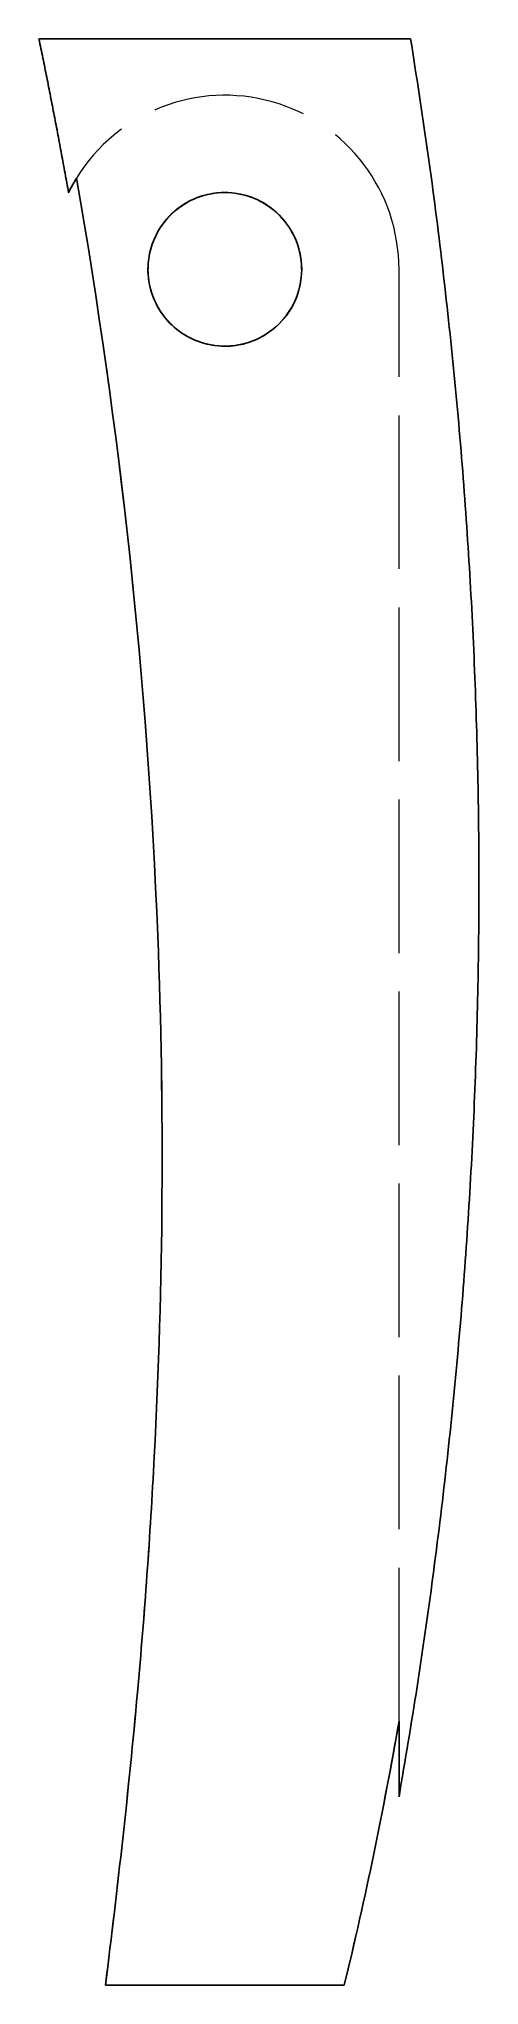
# Model space of a CAD drawing. Header units: millimetres. Extents: x -15 to 20, y -134 to 18.
import ezdxf

# ---------------------------------------------------------------- set-up
doc = ezdxf.new("R2010")
doc.units = ezdxf.units.MM
doc.linetypes.add('ACAD_ISO02W100', pattern=[15, 12, -3])
doc.layers.add('HIDDEN', color=7, linetype='ACAD_ISO02W100', lineweight=13)
doc.layers.add('VISIBLE', color=7, linetype='Continuous', lineweight=25)

msp = doc.modelspace()

# ---------------------------------------------------------------- linework, layer by layer
at = {"layer": 'HIDDEN'}
for p, q in [((13.6, -113.4), (13.6, 0)), ((13.6, -113.4), (13.6, 0)), ((9.32, -134), (-9.32, -134)), ((-9.32, -134), (9.32, -134))]:
    msp.add_line(p, q, dxfattribs=at)
msp.add_circle((0, 0), 6, dxfattribs=at)
msp.add_circle((0, 0), 6, dxfattribs=at)
msp.add_arc((0, 0), 13.6, 0, 148.3762, dxfattribs=at)
msp.add_arc((0, 0), 13.6, 0, 148.3762, dxfattribs=at)
for points, knots in [([(14.51, 18), (14.51, 18), (14.14, 18), (13.41, 18), (12.68, 18), (11.61, 18), (10.26, 18), (8.92, 18), (7.31, 18), (5.55, 18), (3.8, 18), (1.9, 18), (0, 18), (-1.9, 18), (-3.8, 18), (-5.55, 18), (-7.31, 18), (-8.92, 18), (-10.26, 18), (-11.61, 18), (-12.68, 18), (-13.41, 18), (-14.14, 18), (-14.51, 18), (-14.51, 18)], [0, 0, 0, 0, 0.0625, 0.0625, 0.0625, 0.125, 0.125, 0.125, 0.1875, 0.1875, 0.1875, 0.25, 0.25, 0.25, 0.3125, 0.3125, 0.3125, 0.375, 0.375, 0.375, 0.4375, 0.4375, 0.4375, 0.5, 0.5, 0.5, 0.5]), ([(-11.58, 7.13), (-8.18, -12.42), (-6.02, -32.19), (-5.24, -52.02), (-4.7, -65.59), (-4.8, -79.19), (-5.51, -92.75), (-5.83, -98.89), (-6.27, -105.01), (-6.82, -111.14), (-7.51, -118.77), (-8.37, -126.39), (-9.32, -134)], [0, 0, 0, 0, 0.420082, 0.420082, 0.420082, 0.707611, 0.707611, 0.707611, 0.837689, 0.837689, 0.837689, 1, 1, 1, 1]), ([(5.19, 3.01), (4.7, 3.85), (4.01, 4.57), (3.18, 5.09), (2.39, 5.58), (1.48, 5.89), (0.55, 5.97), (-0.49, 6.07), (-1.54, 5.89), (-2.45, 5.48), (-3.94, 4.81), (-5.07, 3.59), (-5.63, 2.08), (-5.85, 1.49), (-5.98, 0.84), (-6, 0.17), (-6.02, -0.49), (-5.92, -1.18), (-5.72, -1.81), (-5.51, -2.48), (-5.18, -3.1), (-4.78, -3.63), (-4.38, -4.16), (-3.9, -4.6), (-3.37, -4.97), (-2.34, -5.66), (-1.09, -6.05), (0.24, -6), (1.34, -5.95), (2.47, -5.59), (3.41, -4.94), (4.24, -4.37), (4.91, -3.59), (5.36, -2.69)], [0, 0, 0, 0, 0.088808, 0.088808, 0.088808, 0.174275, 0.174275, 0.174275, 0.27016, 0.27016, 0.27016, 0.426108, 0.426108, 0.426108, 0.487156, 0.487156, 0.487156, 0.548203, 0.548203, 0.548203, 0.613512, 0.613512, 0.613512, 0.678821, 0.678821, 0.678821, 0.804277, 0.804277, 0.804277, 0.908186, 0.908186, 0.908186, 1, 1, 1, 1]), ([(13.6, -113.4), (13.6, -114.59), (13.6, -115.76), (13.6, -116.88), (13.6, -117.41), (13.6, -117.94), (13.6, -118.41), (13.6, -118.66), (13.6, -118.89), (13.6, -119.07), (13.6, -119.2), (13.6, -119.29), (13.6, -119.29)], [0, 0, 0, 0, 0.51717, 0.51717, 0.51717, 0.76571, 0.76571, 0.76571, 0.897772, 0.897772, 0.897772, 1, 1, 1, 1]), ([(9.32, -134), (8.38, -134), (7.01, -134), (5.38, -134), (3.75, -134), (1.88, -134), (0, -134), (-1.88, -134), (-3.75, -134), (-5.38, -134), (-7.01, -134), (-8.38, -134), (-9.32, -134)], [0, 0, 0, 0, 0.25, 0.25, 0.25, 0.5, 0.5, 0.5, 0.75, 0.75, 0.75, 1, 1, 1, 1])]:
    msp.add_open_spline(points, degree=3, knots=knots, dxfattribs=at)
for points, degree in [([(-12.14, 6.14), (-12.13, 6.14)], 1), ([(-11.67, 6.99), (-11.62, 7.06), (-11.58, 7.13)], 2), ([(5.28, 2.86), (5.27, 2.87)], 1), ([(5.71, 1.86), (5.58, 2.26), (5.39, 2.63)], 2), ([(5.71, 1.85), (5.71, 1.86)], 1), ([(5.71, 1.86), (5.71, 1.86)], 1), ([(5.73, 1.78), (5.71, 1.85)], 1), ([(5.71, 1.85), (5.71, 1.85)], 1), ([(5.71, 1.85), (5.71, 1.85)], 1), ([(5.73, 1.77), (5.73, 1.78)], 1), ([(5.73, 1.78), (5.73, 1.78)], 1), ([(5.73, 1.78), (5.73, 1.78)], 1), ([(5.74, 1.74), (5.73, 1.77)], 1), ([(5.73, 1.77), (5.73, 1.77)], 1), ([(5.73, 1.77), (5.73, 1.77)], 1), ([(5.73, 1.77), (5.73, 1.77)], 1), ([(5.74, 1.73), (5.74, 1.74)], 1), ([(5.74, 1.74), (5.74, 1.74)], 1), ([(5.74, 1.74), (5.74, 1.74)], 1), ([(5.74, 1.74), (5.74, 1.74)], 1), ([(5.74, 1.74), (5.74, 1.74)], 1), ([(5.74, 1.74), (5.74, 1.74)], 1), ([(5.75, 1.7), (5.74, 1.73)], 1), ([(5.76, 1.7), (5.75, 1.7)], 1), ([(5.75, 1.7), (5.75, 1.7)], 1), ([(5.76, 1.69), (5.76, 1.7)], 1), ([(5.78, 1.6), (5.78, 1.61)], 1), ([(5.79, 1.59), (5.78, 1.6)], 1), ([(5.78, 1.6), (5.78, 1.6)], 1), ([(5.79, 1.57), (5.79, 1.59)], 1), ([(5.79, 1.56), (5.79, 1.57)], 1), ([(5.8, 1.55), (5.79, 1.56)], 1), ([(5.79, 1.56), (5.79, 1.56)], 1), ([(5.8, 1.54), (5.8, 1.55)], 1), ([(5.8, 1.53), (5.8, 1.54)], 1), ([(5.8, 1.52), (5.8, 1.53)], 1), ([(5.81, 1.5), (5.8, 1.52)], 1), ([(5.81, 1.49), (5.81, 1.5)], 1), ([(5.81, 1.48), (5.81, 1.49)], 1), ([(5.82, 1.47), (5.81, 1.48)], 1), ([(5.82, 1.46), (5.82, 1.47)], 1), ([(5.82, 1.45), (5.82, 1.46)], 1), ([(5.82, 1.46), (5.82, 1.46)], 1), ([(5.83, 1.43), (5.82, 1.45)], 1), ([(5.83, 1.42), (5.83, 1.43)], 1), ([(5.83, 1.41), (5.83, 1.42)], 1), ([(5.83, 1.42), (5.83, 1.42)], 1), ([(5.84, 1.4), (5.83, 1.41)], 1), ([(5.84, 1.39), (5.84, 1.4)], 1), ([(5.84, 1.38), (5.84, 1.39)], 1), ([(5.84, 1.36), (5.84, 1.38)], 1), ([(5.96, 0.66), (5.92, 1.01), (5.84, 1.36)], 2), ([(5.96, 0.65), (5.96, 0.66)], 1), ([(5.97, 0.65), (5.96, 0.65)], 1), ([(5.97, 0.64), (5.97, 0.65)], 1), ([(5.97, 0.58), (5.97, 0.64)], 1), ([(5.97, 0.64), (5.97, 0.64)], 1), ([(5.97, 0.57), (5.97, 0.58)], 1), ([(5.97, 0.56), (5.97, 0.57)], 1), ([(5.97, 0.57), (5.97, 0.57)], 1), ([(5.98, 0.48), (5.97, 0.56)], 1), ([(5.97, 0.56), (5.97, 0.56)], 1), ([(5.98, 0.47), (5.98, 0.48)], 1), ([(5.98, 0.46), (5.98, 0.47)], 1), ([(5.98, 0.47), (5.98, 0.47)], 1), ([(5.99, 0.37), (5.98, 0.46)], 1), ([(5.98, 0.46), (5.98, 0.46)], 1), ([(5.99, 0.36), (5.99, 0.37)], 1), ([(5.99, 0.37), (5.99, 0.37)], 1), ([(5.99, 0.35), (5.99, 0.36)], 1), ([(5.99, 0.36), (5.99, 0.36)], 1), ([(5.99, 0.29), (5.99, 0.35)], 1), ([(5.99, 0.28), (5.99, 0.29)], 1), ([(5.99, 0.29), (5.99, 0.29)], 1), ([(6, 0), (6, 0.14), (5.99, 0.28)], 2), ([(5.99, 0.28), (5.99, 0.28)], 1), ([(5.74, -1.74), (5.9, -1.23), (5.96, -0.7)], 2), ([(5.96, -0.68), (5.97, -0.63)], 1), ([(5.96, -0.69), (5.96, -0.68)], 1), ([(5.96, -0.68), (5.96, -0.68)], 1), ([(5.96, -0.68), (5.96, -0.68)], 1), ([(5.96, -0.7), (5.96, -0.69)], 1), ([(5.96, -0.69), (5.96, -0.69)], 1), ([(5.96, -0.69), (5.96, -0.69)], 1), ([(5.97, -0.56), (5.97, -0.55)], 1), ([(5.97, -0.55), (5.97, -0.55)], 1), ([(5.97, -0.55), (5.97, -0.55)], 1), ([(5.97, -0.6), (5.97, -0.56)], 1), ([(5.97, -0.61), (5.97, -0.6)], 1), ([(5.97, -0.6), (5.97, -0.6)], 1), ([(5.97, -0.62), (5.97, -0.61)], 1), ([(5.97, -0.61), (5.97, -0.61)], 1), ([(5.97, -0.61), (5.97, -0.61)], 1), ([(5.97, -0.61), (5.97, -0.61)], 1), ([(5.97, -0.61), (5.97, -0.61)], 1), ([(5.97, -0.63), (5.97, -0.62)], 1), ([(5.97, -0.62), (5.97, -0.62)], 1), ([(5.97, -0.62), (5.97, -0.62)], 1), ([(5.97, -0.63), (5.97, -0.63)], 1), ([(5.97, -0.63), (5.97, -0.63)], 1), ([(5.97, -0.63), (5.97, -0.63)], 1), ([(5.98, -0.54), (5.99, -0.38), (6, -0.22)], 2), ([(5.98, -0.55), (5.98, -0.54)], 1), ([(6, 0), (6, 0)], 1), ([(6, -0.02), (6, -0.01)], 1), ([(6, -0.22), (6, -0.02)], 1), ([(5.43, -2.55), (5.55, -2.31), (5.64, -2.05)], 2), ([(5.64, -2.04), (5.65, -2.03)], 1), ([(5.64, -2.05), (5.64, -2.04)], 1), ([(5.65, -2.03), (5.65, -2.02)], 1), ([(5.72, -1.8), (5.74, -1.75)], 1), ([(5.72, -1.81), (5.72, -1.81)], 1), ([(5.72, -1.81), (5.72, -1.81)], 1), ([(5.72, -1.81), (5.72, -1.81)], 1), ([(5.74, -1.75), (5.74, -1.74)], 1), ([(5.74, -1.74), (5.74, -1.74)], 1), ([(5.74, -1.75), (5.74, -1.75)], 1), ([(13.6, -113.4), (12.39, -120.31), (10.99, -127.19), (9.32, -134)], 3)]:
    msp.add_open_spline(points, degree=degree, dxfattribs=at)
at = {"layer": 'VISIBLE'}
for points, knots in [([(-14.51, 18), (-14.51, 18), (-14.14, 18), (-13.41, 18), (-12.68, 18), (-11.61, 18), (-10.26, 18), (-8.92, 18), (-7.31, 18), (-5.55, 18), (-3.8, 18), (-1.9, 18), (0, 18), (1.9, 18), (3.8, 18), (5.55, 18), (7.31, 18), (8.92, 18), (10.26, 18), (11.61, 18), (12.68, 18), (13.41, 18), (14.14, 18), (14.51, 18), (14.51, 18)], [0, 0, 0, 0, 0.125, 0.125, 0.125, 0.25, 0.25, 0.25, 0.375, 0.375, 0.375, 0.5, 0.5, 0.5, 0.625, 0.625, 0.625, 0.75, 0.75, 0.75, 0.875, 0.875, 0.875, 1, 1, 1, 1]), ([(-11.58, 7.13), (-8.18, -12.42), (-6.02, -32.19), (-5.24, -52.02), (-4.7, -65.59), (-4.8, -79.19), (-5.51, -92.75), (-5.83, -98.89), (-6.27, -105.01), (-6.82, -111.14), (-7.51, -118.77), (-8.37, -126.39), (-9.32, -134)], [0, 0, 0, 0, 0.420082, 0.420082, 0.420082, 0.707611, 0.707611, 0.707611, 0.837689, 0.837689, 0.837689, 1, 1, 1, 1]), ([(6, 0), (6, -0.86), (5.81, -1.71), (5.46, -2.49), (5.12, -3.25), (4.61, -3.93), (3.98, -4.49), (3.08, -5.29), (1.93, -5.8), (0.77, -5.95), (-0.07, -6.06), (-0.91, -5.99), (-1.67, -5.76), (-2.28, -5.58), (-2.84, -5.32), (-3.36, -4.97), (-3.91, -4.6), (-4.41, -4.13), (-4.82, -3.57), (-5.37, -2.84), (-5.77, -1.92), (-5.93, -0.94), (-6.04, -0.21), (-6.02, 0.54), (-5.87, 1.23), (-5.66, 2.25), (-5.19, 3.16), (-4.55, 3.91), (-3.79, 4.8), (-2.75, 5.48), (-1.55, 5.8), (-0.89, 5.97), (-0.19, 6.04), (0.52, 5.98), (1.22, 5.92), (1.92, 5.73), (2.57, 5.42), (3.77, 4.86), (4.77, 3.88), (5.36, 2.69), (5.78, 1.86), (6, 0.93), (6, 0)], [0, 0, 0, 0, 0.13881, 0.13881, 0.13881, 0.27471, 0.27471, 0.27471, 0.468597, 0.468597, 0.468597, 0.608751, 0.608751, 0.608751, 0.719606, 0.719606, 0.719606, 0.839752, 0.839752, 0.839752, 1, 1, 1, 1.118615, 1.118615, 1.118615, 1.291714, 1.291714, 1.291714, 1.497397, 1.497397, 1.497397, 1.611805, 1.611805, 1.611805, 1.727025, 1.727025, 1.727025, 1.94119, 1.94119, 1.94119, 2.091617, 2.091617, 2.091617, 2.091617]), ([(13.6, -113.4), (13.6, -114.59), (13.6, -115.76), (13.6, -116.88), (13.6, -117.41), (13.6, -117.94), (13.6, -118.41), (13.6, -118.66), (13.6, -118.89), (13.6, -119.07), (13.6, -119.2), (13.6, -119.29), (13.6, -119.29)], [0, 0, 0, 0, 0.51717, 0.51717, 0.51717, 0.76571, 0.76571, 0.76571, 0.897772, 0.897772, 0.897772, 1, 1, 1, 1]), ([(-9.32, -134), (-8.38, -134), (-7.01, -134), (-5.38, -134), (-3.75, -134), (-1.88, -134), (0, -134), (1.88, -134), (3.75, -134), (5.38, -134), (7.01, -134), (8.38, -134), (9.32, -134)], [0, 0, 0, 0, 0.25, 0.25, 0.25, 0.5, 0.5, 0.5, 0.75, 0.75, 0.75, 1, 1, 1, 1])]:
    msp.add_open_spline(points, degree=3, knots=knots, dxfattribs=at)
for points, degree in [([(-14.51, 18), (-13.28, 12.02), (-12.2, 6)], 2), ([(14.51, 18), (25.61, -50.68), (13.6, -119.29)], 2), ([(-11.58, 7.13), (-11.99, 6.46), (-12.2, 6), (-12.2, 6)], 3), ([(-12.2, 6), (-12.2, 6), (-12.14, 6.14)], 2), ([(-12.13, 6.14), (-12.05, 6.31), (-11.89, 6.61), (-11.67, 6.99)], 3), ([(5.27, 2.87), (5.19, 3.01)], 1), ([(5.39, 2.63), (5.34, 2.75), (5.28, 2.86)], 2), ([(5.71, 1.86), (5.71, 1.86)], 1), ([(5.71, 1.86), (5.71, 1.86)], 1), ([(5.71, 1.85), (5.71, 1.85)], 1), ([(5.71, 1.85), (5.71, 1.85)], 1), ([(5.71, 1.85), (5.71, 1.85)], 1), ([(5.73, 1.78), (5.73, 1.78)], 1), ([(5.73, 1.78), (5.73, 1.78)], 1), ([(5.73, 1.78), (5.73, 1.78)], 1), ([(5.73, 1.77), (5.73, 1.77)], 1), ([(5.73, 1.77), (5.73, 1.77)], 1), ([(5.73, 1.77), (5.73, 1.77)], 1), ([(5.73, 1.77), (5.73, 1.77)], 1), ([(5.74, 1.74), (5.74, 1.74)], 1), ([(5.74, 1.74), (5.74, 1.74)], 1), ([(5.74, 1.74), (5.74, 1.74)], 1), ([(5.74, 1.74), (5.74, 1.74)], 1), ([(5.74, 1.74), (5.74, 1.74)], 1), ([(5.74, 1.74), (5.74, 1.74)], 1), ([(5.74, 1.73), (5.74, 1.73)], 1), ([(5.75, 1.7), (5.75, 1.7)], 1), ([(5.75, 1.7), (5.75, 1.7)], 1), ([(5.76, 1.7), (5.76, 1.7)], 1), ([(5.78, 1.61), (5.76, 1.69)], 1), ([(5.78, 1.6), (5.78, 1.6)], 1), ([(5.78, 1.6), (5.78, 1.6)], 1), ([(5.79, 1.59), (5.79, 1.59)], 1), ([(5.79, 1.57), (5.79, 1.57)], 1), ([(5.79, 1.56), (5.79, 1.56)], 1), ([(5.79, 1.56), (5.79, 1.56)], 1), ([(5.8, 1.55), (5.8, 1.55)], 1), ([(5.8, 1.54), (5.8, 1.54)], 1), ([(5.8, 1.53), (5.8, 1.53)], 1), ([(5.8, 1.52), (5.8, 1.52)], 1), ([(5.81, 1.5), (5.81, 1.5)], 1), ([(5.81, 1.49), (5.81, 1.49)], 1), ([(5.81, 1.48), (5.81, 1.48)], 1), ([(5.82, 1.47), (5.82, 1.47)], 1), ([(5.82, 1.46), (5.82, 1.46)], 1), ([(5.82, 1.46), (5.82, 1.46)], 1), ([(5.82, 1.45), (5.82, 1.45)], 1), ([(5.83, 1.43), (5.83, 1.43)], 1), ([(5.83, 1.42), (5.83, 1.42)], 1), ([(5.83, 1.42), (5.83, 1.42)], 1), ([(5.83, 1.41), (5.83, 1.41)], 1), ([(5.84, 1.4), (5.84, 1.4)], 1), ([(5.84, 1.39), (5.84, 1.39)], 1), ([(5.84, 1.38), (5.84, 1.38)], 1), ([(5.84, 1.36), (5.84, 1.36)], 1), ([(5.96, 0.66), (5.96, 0.66)], 1), ([(5.96, 0.65), (5.96, 0.65)], 1), ([(5.97, 0.65), (5.97, 0.65)], 1), ([(5.97, 0.64), (5.97, 0.64)], 1), ([(5.97, 0.64), (5.97, 0.64)], 1), ([(5.97, 0.58), (5.97, 0.58)], 1), ([(5.97, 0.57), (5.97, 0.57)], 1), ([(5.97, 0.57), (5.97, 0.57)], 1), ([(5.97, 0.56), (5.97, 0.56)], 1), ([(5.97, 0.56), (5.97, 0.56)], 1), ([(5.98, 0.48), (5.98, 0.48)], 1), ([(5.98, 0.47), (5.98, 0.47)], 1), ([(5.98, 0.47), (5.98, 0.47)], 1), ([(5.98, 0.46), (5.98, 0.46)], 1), ([(5.98, 0.46), (5.98, 0.46)], 1), ([(5.99, 0.37), (5.99, 0.37)], 1), ([(5.99, 0.37), (5.99, 0.37)], 1), ([(5.99, 0.36), (5.99, 0.36)], 1), ([(5.99, 0.36), (5.99, 0.36)], 1), ([(5.99, 0.35), (5.99, 0.35)], 1), ([(5.99, 0.29), (5.99, 0.29)], 1), ([(5.99, 0.29), (5.99, 0.29)], 1), ([(5.99, 0.28), (5.99, 0.28)], 1), ([(5.99, 0.28), (5.99, 0.28)], 1), ([(5.96, -0.68), (5.96, -0.68)], 1), ([(5.96, -0.68), (5.96, -0.68)], 1), ([(5.96, -0.68), (5.96, -0.68)], 1), ([(5.96, -0.69), (5.96, -0.69)], 1), ([(5.96, -0.69), (5.96, -0.69)], 1), ([(5.96, -0.69), (5.96, -0.69)], 1), ([(5.96, -0.7), (5.96, -0.7)], 1), ([(5.97, -0.55), (5.97, -0.55)], 1), ([(5.97, -0.55), (5.97, -0.55)], 1), ([(5.97, -0.55), (5.98, -0.55)], 1), ([(5.97, -0.56), (5.97, -0.56)], 1), ([(5.97, -0.6), (5.97, -0.6)], 1), ([(5.97, -0.6), (5.97, -0.6)], 1), ([(5.97, -0.61), (5.97, -0.61)], 1), ([(5.97, -0.61), (5.97, -0.61)], 1), ([(5.97, -0.61), (5.97, -0.61)], 1), ([(5.97, -0.61), (5.97, -0.61)], 1), ([(5.97, -0.61), (5.97, -0.61)], 1), ([(5.97, -0.62), (5.97, -0.62)], 1), ([(5.97, -0.62), (5.97, -0.62)], 1), ([(5.97, -0.62), (5.97, -0.62)], 1), ([(5.97, -0.63), (5.97, -0.63)], 1), ([(5.97, -0.63), (5.97, -0.63)], 1), ([(5.97, -0.63), (5.97, -0.63)], 1), ([(5.97, -0.63), (5.97, -0.63)], 1), ([(5.98, -0.54), (5.98, -0.54)], 1), ([(6, -0.01), (6, 0)], 1), ([(6, -0.02), (6, -0.02)], 1), ([(6, -0.22), (6, -0.22)], 1), ([(5.36, -2.69), (5.43, -2.55)], 1), ([(5.64, -2.04), (5.64, -2.04)], 1), ([(5.64, -2.05), (5.64, -2.05)], 1), ([(5.65, -2.02), (5.72, -1.81)], 1), ([(5.65, -2.03), (5.65, -2.03)], 1), ([(5.72, -1.81), (5.72, -1.8)], 1), ([(5.72, -1.81), (5.72, -1.81)], 1), ([(5.72, -1.81), (5.72, -1.81)], 1), ([(5.74, -1.74), (5.74, -1.74)], 1), ([(5.74, -1.74), (5.74, -1.74)], 1), ([(5.74, -1.75), (5.74, -1.75)], 1), ([(5.74, -1.75), (5.74, -1.75)], 1), ([(13.6, -113.4), (12.39, -120.31), (10.99, -127.19), (9.32, -134)], 3)]:
    msp.add_open_spline(points, degree=degree, dxfattribs=at)

doc.saveas('drawing.dxf')
